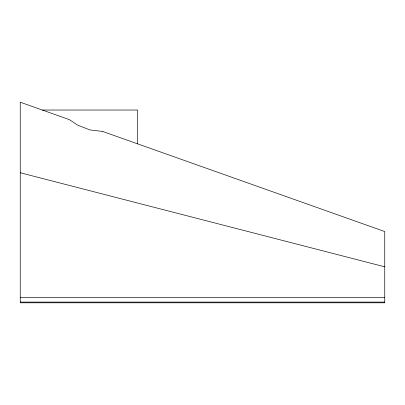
<?xml version="1.0" encoding="UTF-8"?>
<svg xmlns="http://www.w3.org/2000/svg" width="405" height="405" viewBox="0 0 405 405"><rect width="100%" height="100%" fill="white"/><g stroke="black" fill="none" stroke-linecap="round" stroke-linejoin="round"><path stroke-width="0.61" d="M42.322 110.033L137.563 110.033L137.563 143.831M20.25 297.386L384.75 297.386M20.25 302.089L384.75 302.089M20.25 172.753L384.75 266.819M102.627 131.433L89.94 129.934L77.618 125.13L69.518 119.688L20.25 102.202L20.25 302.798L384.75 302.798L384.75 231.544L102.627 131.433"/></g></svg>
